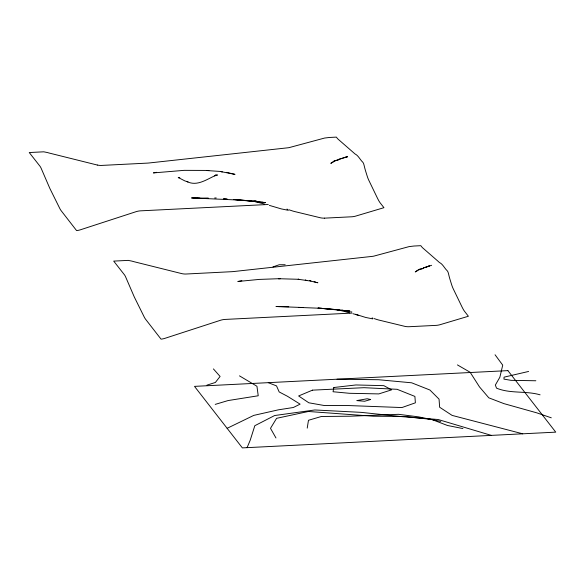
<?xml version="1.0" encoding="UTF-8"?>
<svg xmlns="http://www.w3.org/2000/svg" width="585" height="585" viewBox="0 0 585 585"><rect width="100%" height="100%" fill="white"/><g stroke="black" fill="none" stroke-linecap="round" stroke-linejoin="round"><path stroke-width="0.88" d="M307.227 428.125L308.47 420.279L321.428 416.476L350.203 416.213L398.517 414.312L418.45 416.849L440.783 421.419M247.089 447.649L250.204 440.234L254.819 425.704L274.658 415.525L314.825 409.968L361.172 412.359L401.632 416.622L438.165 419.511L491.327 435.386M417.763 270.094L415.255 271.937L420.096 269.202L419.321 269.51L423.328 268.405L418.626 269.553M227.134 428.315L253.744 415.394L278.394 409.829L293.319 407.504L300.098 404.147L287.425 396.257L279.177 391.95L276.529 385.917L268.281 382.663M344.514 157.497L338.313 159.529L347.622 156.736L344.514 157.497L346.495 157.007M272.946 266.921L279.206 264.749L285.173 264.742M426.289 267.001L429.39 265.912L423.204 268.04L431.642 265.29M206.936 385.149L215.375 382.458L220.092 376.447L213.408 368.916M215.214 404.389L228.077 400.564L258.226 395.767L256.947 386.261L239.47 375.855M528.606 371.453L504.058 377.149L503.956 379.117L511.027 380.338L535.845 380.762M156.597 172.304L153.402 172.911L184.158 170.352L208.896 170.44L206.68 170.535L219.931 171.427L235.009 174.381L226.534 172.363M241.854 280.72L237.854 281.48L259.265 279.411L280.449 278.643L278.365 278.701L298.796 279.301L298.16 279.257L309.94 280.968L317.896 282.767L317.216 282.57M351.958 313.085L224.633 319.447A19.649 18.055 -37.9 0 0 220.699 320.207L164.59 338.444A20.548 18.874 -37.9 0 1 161.043 339.154L145.519 319.154A40.365 9.66 87.1 0 1 143.83 316.222L134.272 296.931L125.746 277.18A25.228 6.04 87.1 0 0 124.057 274.321L113.702 261.107L128.21 260.383L132.086 261.159A35.553 32.665 -37.9 0 0 132.861 261.393A50.91 46.778 -37.9 0 0 134.016 261.707L181.76 273.619A18.596 17.082 -37.9 0 0 185.65 274.036L231.492 271.703A49.33 45.235 -37.4 0 0 233.452 271.557L372.769 256.325A17.045 15.663 -37.9 0 0 373.961 256.091L409.061 246.621L414.165 246.007A53.367 49.03 -37.9 0 0 415.343 245.963L420.827 245.678A82.368 19.715 87.1 0 0 422.567 247.769L438.348 261.524A62.31 14.91 87.1 0 0 440.096 262.899A62.434 14.939 87.1 0 1 441.836 264.259A93.688 22.42 87.1 0 1 443.576 266.292L445.309 268.603A65.695 15.722 87.1 0 0 447.079 270.577L447.722 271.484A9.521 2.281 87.1 0 1 448.3 272.976L448.651 274.299A40.153 9.609 87.1 0 0 450.062 279.623L451.561 284.434A33.301 7.971 87.1 0 0 453.148 288.617L461.506 305.918A107.011 25.608 87.1 0 0 463.188 309.202A51.56 12.336 87.1 0 0 464.914 311.812L468.395 316.251L439.971 324.726A19.532 17.945 -37.9 0 1 436.439 325.355L409.01 326.722A18.332 16.841 -37.9 0 1 405.098 326.423L378.707 320.017A49.345 45.337 -37.9 0 1 376.769 319.454L374.064 318.569M208.26 198.037L196.772 198.191L199.843 198.081M324.558 218.146L351.987 216.772A19.532 17.945 -37.9 0 0 355.519 216.15L383.943 207.682L380.462 203.244A51.56 12.336 87.1 0 1 378.736 200.633A107.011 25.608 87.1 0 1 377.054 197.35L368.696 180.048A33.301 7.971 87.1 0 1 367.109 175.866L365.61 171.047A40.153 9.609 87.1 0 1 364.199 165.723L363.848 164.407A9.521 2.281 87.1 0 0 363.27 162.915L362.627 162.008A65.695 15.722 87.1 0 1 360.857 160.034L359.117 157.716A93.688 22.42 87.1 0 0 357.384 155.69A62.434 14.939 87.1 0 0 355.643 154.33A62.31 14.91 87.1 0 1 353.896 152.956L338.115 139.193A82.368 19.715 87.1 0 1 336.368 137.109L330.883 137.395A53.367 49.03 -37.9 0 1 329.706 137.438L324.609 138.045L289.509 147.515A17.045 15.663 -37.9 0 1 288.317 147.749L148.992 162.988A49.279 45.184 -37.4 0 1 147.04 163.135L101.198 165.445A18.596 17.082 -37.9 0 1 97.307 165.036M215.455 174.915L217.503 175.025L214.615 175.822L215.843 175.31C206.739 179.31 196.926 186.812 186.79 181.467L187.975 181.855L184.882 180.919L178.293 177.511M178.681 177.679L178.301 177.665L179.8 177.665M214.673 197.986L216.223 197.964M288.719 306.796L275.974 306.511L279.367 306.62L277.604 306.569M300.456 307.461L303.6 307.549L278.921 306.613M337.018 379.212L378.656 379.738L411.657 382.802L429.916 390.019L439.05 399.138L439.642 407.24L452.11 415.401L522.719 433.807M264.53 204.019L253.298 201.203L254.709 201.372L243.506 200.275L191.522 197.935L198.081 198.132M298.533 307.403L321.516 308.324M193.269 197.979L194.564 198.052M195.017 198.074L196.326 198.169M351 311.878L351.856 311.944M327.637 308.865L321.275 308.324M327.958 308.843L339.168 309.948L337.75 309.772L349.852 312.851M256.135 201.474L265.51 202.629L233.612 199.485L254.395 201.247M340.587 310.043L349.969 311.205L317.969 308.061L338.854 309.816M262.234 202.286L265.51 202.629M346.686 310.854L349.969 311.205M540.094 394.824C525.915 390.656 510.171 393.873 496.526 388.14L495.349 385.047L499.868 377.215L502.72 365.135L495.056 354.766M342.254 310.182L342.971 310.306M462.91 428.556L447.459 425.478L431.745 419.452L404.937 416.469L373.318 416.22L308.405 411.482L276.588 418.326L270.497 428.337L275.959 437.953M97.3 165.043L49.564 153.138A50.91 46.778 -37.9 0 1 48.401 152.824A35.553 32.665 -37.9 0 1 47.634 152.59L43.758 151.815L29.25 152.539L39.604 165.752A25.228 6.04 87.1 0 1 41.294 168.604L49.82 188.363L59.377 207.653A40.365 9.66 87.1 0 0 61.067 210.585L76.584 230.592A20.548 18.874 -37.9 0 0 80.138 229.883L136.239 211.624A19.649 18.055 -37.9 0 1 140.173 210.863L267.499 204.516A24.833 22.815 -37.9 0 0 268.274 204.458M288.303 210.315L281.283 208.896L269.378 205.386M372.762 318.883L365.735 317.465L355.563 314.299L358.678 315.439M222.351 171.91L220.794 171.529L221.481 171.705M306.803 280.478L305.253 280.105L305.933 280.273M314.101 281.721L315.673 282.124M309.414 280.529L310.986 280.932M352.967 313.721L356.938 314.803M286.899 209.123L287.674 209.371M372.901 318.189L372.126 317.94M288.836 209.744L292.317 210.885A49.345 45.337 -37.9 0 0 294.255 211.448L320.653 217.839A18.332 16.841 -37.9 0 0 324.558 218.139M551.289 417.814L536.825 412.856L503.926 403.628L488.804 397.829L479.473 386.882L470.15 372.272L457.419 364.908M333.845 387.511L333.055 391.745L349.355 393.288L378.817 393.91L391.584 389.859L383.826 385.654L355.936 384.959L333.845 387.511M334.174 160.985L330.796 163.369L335.644 160.634L339.607 159.405L334.174 160.985M312.47 390.151L298.621 395.957L308.836 402.794L324.448 405.551L348.112 405.537L401.932 407.555L415.387 402.816L414.897 396.411L397.12 389.303L364.024 387.687L312.47 390.151M370.634 399.511L364.645 401.252L356.784 400.601L367.197 398.765L370.634 399.511M507.897 370.627L194.505 386.371L242.358 447.891L555.75 432.147L507.897 370.627M227.134 199.156L223.675 198.827L227.134 199.156M255.367 201.101L254.497 200.955L256.932 201.364L255.367 201.101"/></g></svg>
